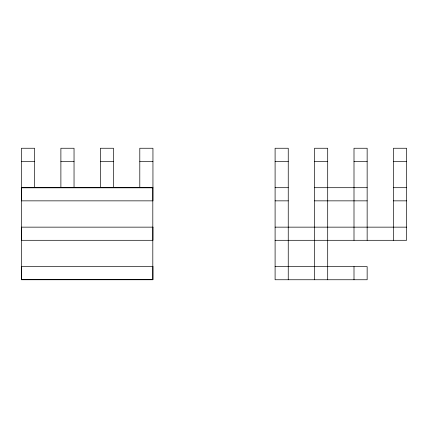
<?xml version="1.0" encoding="UTF-8"?>
<svg xmlns="http://www.w3.org/2000/svg" width="428" height="428" viewBox="0 0 428 428"><rect width="100%" height="100%" fill="white"/><g stroke="black" fill="none" stroke-linecap="round" stroke-linejoin="round"><path stroke-width="0.64" d="M21.437 161.399L34.588 161.399M60.888 161.399L74.039 161.399M100.345 161.399L113.495 161.399M139.796 161.399L152.946 161.399M275.097 161.399L288.247 161.399M314.548 161.399L327.698 161.399M353.999 161.399L367.149 161.399M393.45 161.399L406.6 161.399M21.4 187.699L152.946 187.699M275.097 187.699L288.247 187.699M314.548 187.699L367.149 187.699M393.45 187.699L406.6 187.699M275.097 200.85L288.247 200.85M314.548 200.85L367.149 200.85M393.45 200.85L406.6 200.85M275.097 227.15L406.6 227.15M275.097 240.301L406.6 240.301L406.6 148.249L393.45 148.249L393.45 240.301M275.097 266.601L367.149 266.601L367.149 279.752L275.097 279.752L275.097 148.249L288.247 148.249L288.247 279.752M367.149 240.301L367.149 148.249L353.999 148.249L353.999 240.301M353.999 266.601L353.999 279.752M327.698 279.752L327.698 148.249L314.548 148.249L314.548 279.752M139.796 187.699L139.796 148.249L152.946 148.249L152.946 200.85L21.4 200.85L21.437 148.249L34.588 148.249L34.588 187.699M113.495 187.699L113.495 148.249L100.345 148.249L100.345 187.699M74.039 187.699L74.039 148.249L60.888 148.249L60.888 187.699M152.812 187.79L21.528 187.79L21.528 279.661L152.812 279.661L152.812 187.79M152.946 227.15L21.4 227.15L21.4 240.301L152.946 240.301L152.946 227.15M152.946 266.601L21.4 266.601L21.4 279.752L152.946 279.752L152.946 266.601"/></g></svg>
